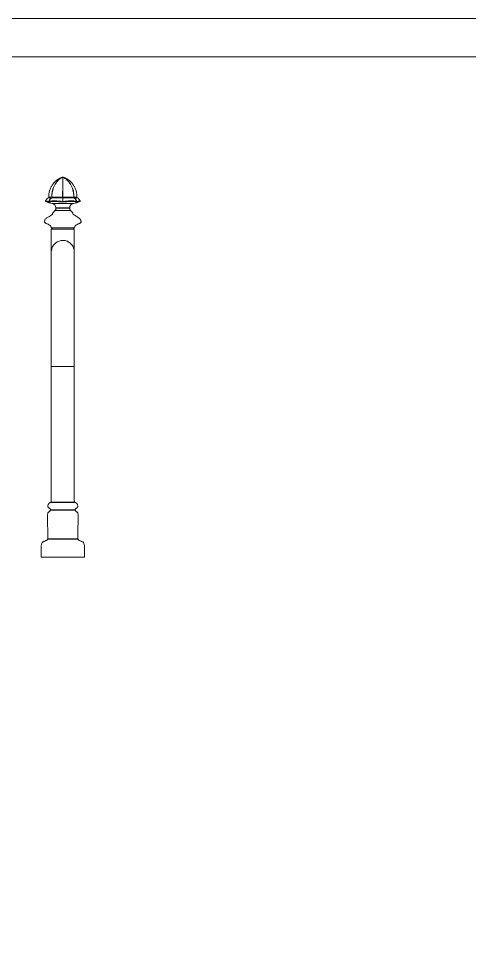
# Model space of a CAD drawing. Header units: millimetres. Extents: x 500 to 6440, y -2006 to 2194.
# Drawn here: x 3461 to 4643, y -237 to 2194 of the extents above; entities that cross this region are included whole.
import ezdxf

# ---------------------------------------------------------------- set-up
doc = ezdxf.new("R2010")
doc.units = ezdxf.units.MM
doc.layers.add('tabelka', color=155, linetype='Continuous')

# ---------------------------------------------------------------- blocks, each defined once
blk = doc.blocks.new('bok')
at = {"color": 7, "linetype": 'Continuous', "lineweight": 15}
for p, q in [((-58.9, -356.5), (-58.8, -356.5)), ((5.2, -360), (-51.4, -360)), ((12.5, -356.5), (12.7, -356.5)), ((-43.6, -378.9), (-2.6, -378.9)), ((-41.1, -371.8), (-41.1, -372.2)), ((-41.1, -371.8), (-5.1, -371.8)), ((-41.1, -372.2), (-5.1, -372.2)), ((-5.1, -372.2), (-5.1, -371.8)), ((-53.3, -427.1), (-53.3, -1143.1)), ((-53.3, -427.1), (7, -427.1)), ((-52.7, -424), (6.5, -424)), ((7, -787.1), (7, -427.1)), ((-53.3, -787.1), (-53.3, -1143.1)), ((-53.3, -787.1), (7, -787.1)), ((-22.8, -787.1), (-53.3, -787.1)), ((7, -787.1), (-22.8, -787.1)), ((7, -1143.1), (7, -787.1)), ((9.9, -1143.5), (-56.1, -1143.5)), ((8.7, -1143.1), (-54.9, -1143.1)), ((33.4, -1287.1), (-79.6, -1287.1))]:
    blk.add_line(p, q, dxfattribs=at)
for p, q in [((-55.5, -1163.2), (9.3, -1163.2)), ((-62.8, -1238.5), (16.6, -1238.5))]:
    blk.add_line(p, q)
for centre, radius, start, end in [((-24.8, -292.8), 1.2, 90.0038, 109.7252), ((-24.1, -292.8), 1.2, 90.0022, 117.5385), ((-22.1, -292.8), 1.2, 61.7957, 89.9929), ((-21.4, -292.8), 1.2, 70.2828, 89.9962), ((-24.8, -291.4), 0.325, 243.4771, 296.5228), ((-23.1, -290.5), 1.25, 256.5627, 283.4372), ((-21.4, -291.4), 0.325, 243.4774, 296.5224), ((-43.1, -303.2), 57.4, 244.605, 261.7024), ((-59.5, -354.1), 0.938, 259.6062, 280.3938), ((-52.4, -345), 0.323, 252.2702, 287.7297), ((-51.9, -348.5), 4.38, 87.3095, 92.6905), ((-53.1, -371.8), 12, 0, 81.7024), ((-23.1, -363.3), 19.2, 88.7718, 91.2282), ((-23.1, -351.1), 3.93, 265.0616, 274.9384), ((-23.1, -344), 1.27, 261.0875, 278.9124), ((6.9, -371.8), 12, 98.2976, 180), ((-3.1, -303.2), 57.4, 278.2976, 295.3945), ((5.7, -348.5), 4.38, 87.3095, 92.6906), ((6.2, -345), 0.323, 252.2702, 287.7297), ((13.3, -354.1), 0.938, 259.6062, 280.3938), ((-51.1, -372.2), 10, 318.468, 0), ((4.9, -372.2), 10, 180, 221.532), ((-48.1, -422.1), 5, 202.1404, 270), ((1.9, -422.1), 5, 270, 337.8596), ((-23, -487.4), 30.4, 86.7856, 173.6042), ((-23.1, -487.1), 30.1, 179.9979, 180.0021)]:
    blk.add_arc(centre, radius, start, end, dxfattribs=at)
for points, knots in [([(-25.2, -291.7), (-26.4, -292.1), (-28.8, -293), (-31.9, -294.6), (-34.5, -296.1), (-36.7, -297.5), (-39.9, -299.8), (-44.1, -303.3), (-47.9, -307.6), (-50.6, -311.2), (-52.3, -313.9), (-54, -317), (-55.7, -320.6), (-57.4, -325), (-58.7, -329.7), (-59.5, -334.5), (-59.9, -339.2), (-59.8, -342.4), (-59.7, -344.1)], [0, 0, 0, 0, 0.059199, 0.112791, 0.154411, 0.191278, 0.229677, 0.332317, 0.434849, 0.483753, 0.531359, 0.580156, 0.638896, 0.70901, 0.791762, 0.855066, 0.926159, 1, 1, 1, 1]), ([(-25, -291.7), (-25, -291.7), (-25.1, -291.7), (-25.1, -291.7), (-25.2, -291.6), (-25.2, -291.6), (-25.2, -291.6), (-25.2, -291.6)], [0, 0, 0, 0, 0.1668663, 0.4539988, 0.6664714, 0.9359307, 1, 1, 1, 1]), ([(-25, -291.7), (-24.8, -291.7), (-24.5, -291.6), (-24.2, -291.6), (-24.2, -291.6)], [0, 0, 0, 0, 0.820418, 1, 1, 1, 1]), ([(-24.3, -291.6), (-24.4, -291.6), (-24.5, -291.6), (-24.6, -291.6), (-24.7, -291.6), (-24.7, -291.6)], [0, 0, 0, 0, 0.601296, 0.922582, 1, 1, 1, 1]), ([(-23.4, -291.7), (-23.4, -291.7), (-23.6, -291.7), (-23.7, -291.7), (-23.9, -291.6), (-24.1, -291.6), (-24.3, -291.6), (-24.5, -291.7), (-24.6, -291.7), (-24.6, -291.7), (-24.7, -291.7)], [0, 0, 0, 0, 0.083563, 0.227353, 0.333754, 0.468693, 0.65461, 0.755209, 0.89702, 1, 1, 1, 1]), ([(-23.8, -291.6), (-23.8, -291.6), (-23.9, -291.6), (-24, -291.6), (-24.1, -291.6), (-24.1, -291.6), (-24.1, -291.6), (-24.1, -291.6)], [0, 0, 0, 0, 0.133648, 0.445728, 0.72222, 0.871794, 1, 1, 1, 1]), ([(-24.1, -291.6), (-24.1, -291.6), (-24.1, -291.6), (-24.1, -291.6), (-24, -291.6), (-23.9, -291.6), (-23.8, -291.6), (-23.8, -291.6), (-23.7, -291.6), (-23.6, -291.6), (-23.4, -291.6), (-23.2, -291.6), (-23.1, -291.6)], [0, 0, 0, 0, 0.018873, 0.047542, 0.082848, 0.18368, 0.252834, 0.287528, 0.315501, 0.373122, 0.610936, 1, 1, 1, 1]), ([(-23.5, -291.6), (-23.5, -291.6), (-23.6, -291.6), (-23.7, -291.6), (-23.7, -291.6), (-23.8, -291.6), (-23.8, -291.6), (-23.8, -291.6)], [0, 0, 0, 0, 0.375125, 0.744132, 0.858686, 0.98262, 1, 1, 1, 1]), ([(-23.8, -291.7), (-23.8, -291.7), (-23.7, -291.7), (-23.6, -291.7), (-23.5, -291.7), (-23.5, -291.7)], [0, 0, 0, 0, 0.185337, 0.9289646, 1, 1, 1, 1]), ([(-23.4, -291.7), (-23.4, -291.7), (-23.3, -291.6), (-23.2, -291.6), (-23.1, -291.6), (-23.1, -291.6)], [0, 0, 0, 0, 0.503128, 0.992667, 1, 1, 1, 1]), ([(-23.1, -291.6), (-23.1, -291.6), (-23.1, -291.6), (-22.9, -291.6), (-22.9, -291.7), (-22.8, -291.7)], [0, 0, 0, 0, 0.007333, 0.496871, 1, 1, 1, 1]), ([(-23.1, -291.6), (-23, -291.6), (-23, -291.6), (-22.8, -291.6), (-22.7, -291.6), (-22.6, -291.6), (-22.5, -291.6), (-22.5, -291.6), (-22.4, -291.6), (-22.3, -291.6), (-22.2, -291.6), (-22.2, -291.6), (-22.1, -291.6), (-22.1, -291.6), (-22.1, -291.6), (-22.1, -291.6)], [0, 0, 0, 0, 0.218529, 0.389981, 0.507576, 0.588471, 0.66944, 0.689836, 0.718544, 0.753897, 0.854864, 0.924111, 0.958851, 0.986862, 1, 1, 1, 1]), ([(-21.5, -291.7), (-21.5, -291.7), (-21.6, -291.7), (-21.7, -291.7), (-21.8, -291.6), (-22, -291.6), (-22.2, -291.6), (-22.5, -291.7), (-22.6, -291.7), (-22.8, -291.7), (-22.8, -291.7)], [0, 0, 0, 0, 0.0835629, 0.2273526, 0.3337542, 0.4686935, 0.6546096, 0.7552044, 0.8970145, 1, 1, 1, 1]), ([(-22.1, -291.6), (-22.1, -291.6), (-22.1, -291.6), (-22.1, -291.6), (-22.2, -291.6), (-22.3, -291.6), (-22.4, -291.6), (-22.4, -291.6), (-22.4, -291.6)], [0, 0, 0, 0, 0.130305, 0.263714, 0.418657, 0.728703, 0.965788, 1, 1, 1, 1]), ([(-22, -291.6), (-22, -291.6), (-21.9, -291.6), (-21.7, -291.6), (-21.6, -291.6), (-21.5, -291.6), (-21.5, -291.6)], [0, 0, 0, 0, 0.1878255, 0.5513126, 0.8015091, 1, 1, 1, 1]), ([(-22, -291.6), (-22, -291.6), (-21.7, -291.6), (-21.5, -291.7), (-21.2, -291.7)], [0, 0, 0, 0, 0.194642, 1, 1, 1, 1]), ([(-21, -291.6), (-21, -291.6), (-21, -291.6), (-21.1, -291.7), (-21.1, -291.7), (-21.2, -291.7), (-21.2, -291.7)], [0, 0, 0, 0, 0.308239, 0.420959, 0.709223, 1, 1, 1, 1]), ([(13.5, -344.1), (13.6, -342.4), (13.7, -339.2), (13.3, -334.5), (12.5, -329.7), (11.2, -325), (9.5, -320.6), (7.8, -317), (6.1, -313.9), (4.4, -311.2), (1.7, -307.6), (-2.1, -303.3), (-6.3, -299.8), (-9.5, -297.5), (-11.7, -296.1), (-14.3, -294.6), (-17.4, -293), (-19.8, -292.1), (-21, -291.7)], [0, 0, 0, 0, 0.073841, 0.144934, 0.208238, 0.29099, 0.361104, 0.419844, 0.468641, 0.516247, 0.565151, 0.667683, 0.770323, 0.808722, 0.845589, 0.887209, 0.940801, 1, 1, 1, 1]), ([(-52.1, -344.1), (-52.1, -342.1), (-52.3, -338), (-51.5, -331.6), (-50.1, -325), (-47.8, -318.1), (-44.4, -311), (-40.6, -305.2), (-37, -301), (-34, -298), (-31.3, -295.7), (-29.3, -294.3), (-27.4, -293), (-26, -292.3), (-25, -291.7)], [0, 0, 0, 0, 0.095113, 0.191676, 0.297955, 0.405869, 0.53677, 0.670816, 0.741802, 0.813282, 0.884249, 0.919685, 0.937403, 1, 1, 1, 1]), ([(-36.1, -300.6), (-36.2, -300.7), (-37.4, -301.9), (-40.1, -305.2), (-44, -310.9), (-47.4, -318), (-49.7, -325), (-51.1, -331.5), (-51.8, -337.9), (-51.7, -342.1), (-51.7, -344.1)], [0, 0, 0, 0, 0.012915, 0.10797, 0.282034, 0.460289, 0.601616, 0.745115, 0.871604, 1, 1, 1, 1]), ([(-25.4, -292.1), (-25.7, -292.3), (-26.6, -292.8), (-27.7, -293.5), (-29, -294.3), (-30, -295.1), (-31.4, -296.2), (-33.1, -297.6), (-34.8, -299.2), (-35.8, -300.2), (-36.1, -300.6), (-36.1, -300.6)], [0, 0, 0, 0, 0.0904412, 0.2210819, 0.3299415, 0.4281963, 0.5164802, 0.7165145, 0.8995787, 0.9914702, 1, 1, 1, 1]), ([(-23.5, -344.1), (-23.5, -342.1), (-23.6, -338), (-23.5, -331.6), (-23.5, -325), (-23.5, -318.1), (-23.5, -311), (-23.5, -305.2), (-23.5, -301), (-23.5, -298), (-23.5, -295.7), (-23.5, -294.3), (-23.5, -293), (-23.4, -292.3), (-23.4, -291.7)], [0, 0, 0, 0, 0.095113, 0.191676, 0.297955, 0.405869, 0.53677, 0.670816, 0.741802, 0.813282, 0.884249, 0.919685, 0.937403, 1, 1, 1, 1]), ([(-22.8, -291.7), (-22.8, -292.3), (-22.7, -293), (-22.7, -294.3), (-22.7, -295.7), (-22.7, -298), (-22.7, -301), (-22.7, -305.2), (-22.7, -310.9), (-22.7, -318), (-22.7, -325), (-22.7, -331.5), (-22.6, -337.9), (-22.7, -342.1), (-22.7, -344.1)], [0, 0, 0, 0, 0.062597, 0.080315, 0.115751, 0.186718, 0.257701, 0.329184, 0.460082, 0.594131, 0.700411, 0.808324, 0.903445, 1, 1, 1, 1]), ([(-21.2, -291.7), (-20.2, -292.3), (-18.8, -293), (-16.9, -294.3), (-14.9, -295.7), (-12.3, -298), (-9.2, -301), (-5.7, -305.2), (-1.8, -310.9), (1.5, -318), (3.9, -325), (5.3, -331.5), (6, -337.9), (5.9, -342.1), (5.9, -344.1)], [0, 0, 0, 0, 0.062597, 0.080315, 0.115751, 0.186718, 0.257701, 0.329184, 0.460082, 0.594131, 0.700411, 0.808324, 0.903445, 1, 1, 1, 1]), ([(-11.4, -299.3), (-11.8, -298.9), (-13.1, -297.6), (-14.8, -296.1), (-16.6, -294.8), (-17.6, -294.1), (-18.7, -293.4), (-19.8, -292.7), (-20.6, -292.2), (-20.9, -292.1)], [0, 0, 0, 0, 0.120958, 0.434235, 0.548204, 0.652229, 0.751738, 0.896748, 1, 1, 1, 1]), ([(-12.6, -298.1), (-12.7, -298.1), (-12.8, -297.9), (-12.9, -297.8), (-13.1, -297.7)], [0, 0, 0, 0, 0.141934, 1, 1, 1, 1]), ([(5.5, -344.1), (5.5, -342.1), (5.6, -338), (4.9, -331.6), (3.5, -325), (1.2, -318.1), (-2.1, -311), (-6, -305.3), (-9.2, -301.4), (-10.8, -299.9), (-11.4, -299.3)], [0, 0, 0, 0, 0.121545, 0.244941, 0.380755, 0.518656, 0.685934, 0.857231, 0.947943, 1, 1, 1, 1]), ([(-60.3, -345.2), (-61.2, -345.6), (-63.1, -346.5), (-65.4, -348.5), (-67.3, -350.8), (-68.1, -352.7), (-68.5, -353.6)], [0, 0, 0, 0, 0.251292, 0.499831, 0.748653, 1, 1, 1, 1]), ([(-68.4, -353.5), (-68.4, -353.6), (-68.5, -353.8), (-68.4, -354.2), (-68.3, -354.5), (-68.1, -354.7), (-68, -354.8), (-68, -354.8)], [0, 0, 0, 0, 0.2347424, 0.5051608, 0.7213378, 0.9033204, 1, 1, 1, 1]), ([(-59.7, -355), (-60.8, -354.8), (-63.1, -354.4), (-65.7, -354), (-67.5, -353.6), (-68.4, -353.5), (-68.3, -353.5), (-68.3, -353.5)], [0, 0, 0, 0, 0.21438, 0.435662, 0.657849, 0.887608, 1, 1, 1, 1]), ([(-67.7, -355), (-67.7, -355), (-67.7, -355), (-67.5, -355), (-66.8, -355.2), (-65, -355.5), (-62.5, -355.9), (-60.1, -356.3), (-58.9, -356.5)], [0, 0, 0, 0, 0.096072, 0.130705, 0.335147, 0.545553, 0.77412, 1, 1, 1, 1]), ([(-52.5, -345.3), (-53.2, -345.3), (-54.6, -345.3), (-56.5, -345.3), (-58.3, -345.3), (-59.7, -345.3), (-60.3, -345.2), (-60.6, -345.2), (-60.5, -345.2), (-60.5, -345.2)], [0, 0, 0, 0, 0.141338, 0.285071, 0.477091, 0.675458, 0.836049, 0.999959, 1, 1, 1, 1]), ([(-59.8, -344.1), (-59.8, -344.2), (-59.8, -344.4), (-59.9, -344.8), (-60.1, -345), (-60.3, -345.2), (-60.4, -345.2), (-60.5, -345.2)], [0, 0, 0, 0, 0.243135, 0.505312, 0.718834, 0.899362, 1, 1, 1, 1]), ([(-59.8, -344.1), (-59.8, -344.1), (-59.8, -344.1), (-59.6, -344), (-59, -344), (-57.7, -344), (-56, -344.1), (-54.1, -344.1), (-52.7, -344.1), (-52.1, -344.1)], [0, 0, 0, 0, 0.001358, 0.161781, 0.325345, 0.516823, 0.714507, 0.856054, 1, 1, 1, 1]), ([(-59.7, -355), (-59.6, -354.8), (-59.3, -353.6), (-58.5, -351.6), (-57.1, -349.3), (-55.3, -347.3), (-53.9, -346.1), (-52.9, -345.5), (-52.6, -345.3), (-52.5, -345.3)], [0, 0, 0, 0, 0.057265, 0.279824, 0.502383, 0.706043, 0.909707, 0.96777, 1, 1, 1, 1]), ([(-58.8, -356.5), (-58.8, -356.5), (-58.9, -356.5), (-59.2, -356.3), (-59.4, -356), (-59.6, -355.7), (-59.7, -355.4), (-59.7, -355.1), (-59.7, -355), (-59.7, -355)], [0, 0, 0, 0, 0.012458, 0.257519, 0.505077, 0.565082, 0.778774, 0.986348, 1, 1, 1, 1]), ([(-59.3, -355), (-59.3, -355), (-59.4, -355.1), (-59.4, -355.4), (-59.3, -355.7), (-59.2, -356), (-59.1, -356.3), (-58.9, -356.5), (-58.8, -356.5), (-58.8, -356.5)], [0, 0, 0, 0, 0.0136521, 0.2212257, 0.4349185, 0.4949227, 0.7424808, 0.9875419, 1, 1, 1, 1]), ([(-52.3, -345.3), (-52.4, -345.3), (-53.3, -345.9), (-54.8, -347.1), (-56.7, -349.1), (-58.2, -351.6), (-59, -353.6), (-59.3, -354.8), (-59.3, -355)], [0, 0, 0, 0, 0.032238, 0.26487, 0.497491, 0.720106, 0.94272, 1, 1, 1, 1]), ([(-23.4, -355), (-25, -354.8), (-28.3, -354.4), (-33.4, -354), (-38.5, -353.6), (-43.5, -353.5), (-46.8, -353.5), (-49.7, -353.5), (-52.3, -353.7), (-55.4, -354), (-57.9, -354.4), (-58.8, -354.8), (-59.3, -355)], [0, 0, 0, 0, 0.107183, 0.217816, 0.328902, 0.443774, 0.555733, 0.574104, 0.676921, 0.782711, 0.889649, 1, 1, 1, 1]), ([(-58.8, -356.5), (-58.3, -356.3), (-57.4, -355.9), (-54.8, -355.5), (-51.6, -355.1), (-47.7, -355), (-44.5, -355), (-41.3, -355), (-38.1, -355.2), (-33.3, -355.5), (-28.2, -355.9), (-24.8, -356.3), (-23.1, -356.5)], [0, 0, 0, 0, 0.111196, 0.22624, 0.334228, 0.445962, 0.554383, 0.571247, 0.670797, 0.77325, 0.884547, 1, 1, 1, 1]), ([(-52.5, -345.3), (-52.4, -345.2), (-52.3, -345.1), (-52.1, -344.8), (-52.1, -344.4), (-52.1, -344.2), (-52.1, -344.1)], [0, 0, 0, 0, 0.223735, 0.551697, 0.830269, 1, 1, 1, 1]), ([(-51.7, -344.1), (-51.7, -344.2), (-51.7, -344.4), (-51.8, -344.8), (-52, -345.1), (-52.2, -345.2), (-52.3, -345.3)], [0, 0, 0, 0, 0.169729, 0.448301, 0.776262, 1, 1, 1, 1]), ([(-23.3, -345.3), (-24.2, -345.3), (-25.9, -345.3), (-28.9, -345.3), (-32.3, -345.3), (-35.8, -345.3), (-39, -345.2), (-41.5, -345.2), (-43.9, -345.2), (-46.3, -345.2), (-48.6, -345.3), (-50.5, -345.3), (-51.7, -345.3), (-52.1, -345.3), (-52.3, -345.3)], [0, 0, 0, 0, 0.070674, 0.142546, 0.238562, 0.337753, 0.418054, 0.500015, 0.549853, 0.642823, 0.738464, 0.83126, 0.926921, 1, 1, 1, 1]), ([(-51.7, -344.1), (-51.5, -344.1), (-51.1, -344.1), (-49.9, -344.1), (-48.1, -344), (-45.8, -344), (-43.5, -344.1), (-41.1, -344.1), (-38.8, -344.1), (-35.7, -344), (-32.3, -344), (-29, -344.1), (-26, -344.1), (-24.4, -344.1), (-23.5, -344.1)], [0, 0, 0, 0, 0.073499, 0.166192, 0.261719, 0.35459, 0.450125, 0.499985, 0.580308, 0.662204, 0.758076, 0.857055, 0.927927, 1, 1, 1, 1]), ([(-23.3, -345.3), (-23.3, -345.2), (-23.4, -345.1), (-23.5, -344.8), (-23.5, -344.5), (-23.5, -344.3), (-23.5, -344.1)], [0, 0, 0, 0, 0.223738, 0.538033, 0.701135, 1, 1, 1, 1]), ([(-23.4, -355), (-23.4, -354.8), (-23.4, -353.6), (-23.4, -351.6), (-23.4, -349.3), (-23.4, -347.3), (-23.3, -346.1), (-23.3, -345.5), (-23.3, -345.3), (-23.3, -345.3)], [0, 0, 0, 0, 0.057265, 0.279824, 0.502383, 0.706043, 0.909707, 0.96777, 1, 1, 1, 1]), ([(-23.1, -356.5), (-23.1, -356.5), (-23.1, -356.5), (-23.2, -356.3), (-23.3, -356), (-23.4, -355.7), (-23.4, -355.4), (-23.4, -355.1), (-23.4, -355), (-23.4, -355)], [0, 0, 0, 0, 0.012458, 0.257519, 0.505077, 0.565082, 0.778774, 0.986348, 1, 1, 1, 1]), ([(-22.8, -355), (-22.8, -355), (-22.8, -355.1), (-22.8, -355.4), (-22.8, -355.7), (-22.9, -356), (-23, -356.3), (-23.1, -356.5), (-23.1, -356.5), (-23.1, -356.5)], [0, 0, 0, 0, 0.013652, 0.221226, 0.434918, 0.494923, 0.742481, 0.987542, 1, 1, 1, 1]), ([(-23.1, -356.5), (-21.4, -356.3), (-18.1, -355.9), (-12.9, -355.5), (-7.8, -355.1), (-3, -355), (0.2, -355), (3, -355), (5.6, -355.2), (8.6, -355.5), (11.1, -355.9), (12.1, -356.3), (12.5, -356.5)], [0, 0, 0, 0, 0.111196, 0.22624, 0.334228, 0.445962, 0.554383, 0.571247, 0.670797, 0.77325, 0.884547, 1, 1, 1, 1]), ([(-22.7, -344.1), (-22.7, -344.2), (-22.7, -344.3), (-22.7, -344.5), (-22.7, -344.8), (-22.8, -345.1), (-22.9, -345.2), (-22.9, -345.3)], [0, 0, 0, 0, 0.021194, 0.299061, 0.462117, 0.776322, 1, 1, 1, 1]), ([(6.1, -345.3), (5.9, -345.3), (5.6, -345.3), (4.5, -345.3), (2.9, -345.3), (0.7, -345.3), (-1.8, -345.2), (-4, -345.2), (-6.6, -345.2), (-9.5, -345.2), (-13, -345.3), (-16.7, -345.3), (-20, -345.3), (-22, -345.3), (-22.9, -345.3)], [0, 0, 0, 0, 0.071278, 0.142549, 0.240143, 0.337751, 0.418877, 0.500017, 0.549857, 0.644175, 0.738467, 0.83269, 0.926917, 1, 1, 1, 1]), ([(-22.9, -345.3), (-22.9, -345.3), (-22.9, -345.8), (-22.8, -347), (-22.8, -349.1), (-22.8, -351.6), (-22.8, -353.6), (-22.8, -354.8), (-22.8, -355)], [0, 0, 0, 0, 0.032236, 0.260518, 0.497496, 0.716286, 0.942725, 1, 1, 1, 1]), ([(13.1, -355), (12.6, -354.8), (11.7, -354.4), (9.2, -354), (5.9, -353.6), (1.9, -353.5), (-1.4, -353.5), (-4.7, -353.5), (-8, -353.7), (-12.9, -354), (-17.9, -354.4), (-21.1, -354.8), (-22.8, -355)], [0, 0, 0, 0, 0.107183, 0.217816, 0.328902, 0.443774, 0.555733, 0.574104, 0.676921, 0.782711, 0.889649, 1, 1, 1, 1]), ([(-22.7, -344.1), (-21.8, -344.1), (-19.9, -344.1), (-16.7, -344.1), (-13.2, -344), (-9.7, -344), (-6.9, -344.1), (-4.4, -344.1), (-2.2, -344.1), (0.2, -344), (2.3, -344), (3.9, -344.1), (5, -344.1), (5.3, -344.1), (5.5, -344.1)], [0, 0, 0, 0, 0.073499, 0.166192, 0.261719, 0.35459, 0.450125, 0.499985, 0.580308, 0.662204, 0.758076, 0.857055, 0.927927, 1, 1, 1, 1]), ([(6.1, -345.3), (6, -345.2), (5.8, -345.1), (5.6, -344.8), (5.5, -344.5), (5.5, -344.3), (5.5, -344.1)], [0, 0, 0, 0, 0.223738, 0.538033, 0.7011355, 1, 1, 1, 1]), ([(5.9, -344.1), (7, -344.1), (8.9, -344.1), (11, -344), (12.5, -344), (13.4, -344), (13.5, -344.1), (13.6, -344.1)], [0, 0, 0, 0, 0.239747, 0.42447, 0.614807, 0.805314, 1, 1, 1, 1]), ([(5.9, -344.1), (5.9, -344.2), (5.9, -344.3), (5.9, -344.5), (6, -344.8), (6.1, -345.1), (6.2, -345.2), (6.3, -345.3)], [0, 0, 0, 0, 0.021194, 0.299061, 0.462117, 0.776322, 1, 1, 1, 1]), ([(13.1, -355), (13.1, -354.8), (12.8, -353.7), (12, -351.7), (10.5, -349.2), (8.7, -347.1), (7.2, -345.9), (6.3, -345.4), (6.1, -345.3)], [0, 0, 0, 0, 0.036769, 0.269589, 0.50241, 0.72417, 0.945936, 1, 1, 1, 1]), ([(14.3, -345.2), (14.2, -345.2), (14.1, -345.2), (13.2, -345.3), (11.7, -345.3), (9.5, -345.3), (7.4, -345.3), (6.3, -345.3)], [0, 0, 0, 0, 0.19029, 0.386173, 0.570977, 0.761401, 1, 1, 1, 1]), ([(6.3, -345.3), (6.5, -345.4), (7.4, -345.9), (9, -347.1), (10.8, -349.1), (12.2, -351.4), (12.9, -353.2), (13.3, -354.4), (13.4, -354.8), (13.5, -355)], [0, 0, 0, 0, 0.05405, 0.275759, 0.497461, 0.700637, 0.903813, 0.963241, 1, 1, 1, 1]), ([(12.5, -356.5), (12.6, -356.5), (12.7, -356.5), (12.9, -356.3), (13, -356), (13.1, -355.7), (13.2, -355.4), (13.2, -355.1), (13.1, -355), (13.1, -355)], [0, 0, 0, 0, 0.0124581, 0.2575192, 0.5050773, 0.5650815, 0.7787743, 0.9863479, 1, 1, 1, 1]), ([(13.5, -355), (13.5, -355), (13.5, -355.1), (13.5, -355.4), (13.4, -355.7), (13.2, -356), (13, -356.3), (12.7, -356.5), (12.6, -356.5), (12.5, -356.5)], [0, 0, 0, 0, 0.0136521, 0.2212257, 0.4349185, 0.4949227, 0.7424808, 0.9875419, 1, 1, 1, 1]), ([(12.7, -356.5), (13.9, -356.3), (16.2, -355.9), (18.9, -355.5), (20.7, -355.1), (21.6, -355), (21.5, -355), (21.5, -355)], [0, 0, 0, 0, 0.21306, 0.445928, 0.664514, 0.890682, 1, 1, 1, 1]), ([(22.1, -353.5), (22.1, -353.5), (22.2, -353.5), (21.9, -353.5), (21.2, -353.7), (19.4, -354), (16.9, -354.4), (14.6, -354.8), (13.5, -355)], [0, 0, 0, 0, 0.111527, 0.148266, 0.353887, 0.565452, 0.779313, 1, 1, 1, 1]), ([(14.3, -345.2), (14.2, -345.2), (14, -345.1), (13.7, -344.7), (13.5, -344.4), (13.6, -344.2), (13.6, -344.1)], [0, 0, 0, 0, 0.2456479, 0.5209966, 0.8072033, 1, 1, 1, 1]), ([(22.3, -353.6), (21.9, -352.7), (21.1, -350.8), (19.2, -348.5), (16.9, -346.5), (15, -345.6), (14.1, -345.2)], [0, 0, 0, 0, 0.251347, 0.500169, 0.748708, 1, 1, 1, 1]), ([(21.8, -354.8), (21.8, -354.8), (22, -354.7), (22.2, -354.4), (22.3, -354), (22.3, -353.7), (22.2, -353.5), (22.2, -353.5)], [0, 0, 0, 0, 0.130894, 0.370191, 0.634268, 0.912123, 1, 1, 1, 1]), ([(-43.6, -378.8), (-43.8, -379), (-44.5, -379.9), (-45.8, -381.1), (-47.4, -382.6), (-48.6, -384), (-49.7, -385.4), (-49.9, -386.8), (-49.8, -387.7), (-49.8, -388.4), (-50.4, -388.9), (-51.2, -389.3), (-53.6, -390.7), (-57.4, -393.3), (-61.9, -395.9), (-65.6, -398.1), (-68, -400.3), (-69.7, -402.5), (-70.6, -404.7), (-70.8, -406.4), (-70.9, -407.8), (-70.9, -409.1), (-70.4, -410.6), (-68.9, -411.7), (-66.6, -412.8), (-63.3, -413.8), (-59.3, -415.8), (-56.2, -418.5), (-54.2, -421.1), (-53.2, -422.8), (-52.8, -423.7), (-52.7, -424)], [0, 0, 0, 0, 0.009502, 0.050937, 0.078576, 0.106146, 0.133612, 0.156719, 0.165916, 0.174908, 0.186366, 0.198118, 0.216299, 0.308927, 0.401712, 0.450212, 0.498653, 0.547484, 0.574779, 0.602257, 0.62103, 0.639859, 0.657797, 0.688972, 0.719871, 0.768586, 0.841996, 0.916128, 0.953144, 0.989419, 1, 1, 1, 1]), ([(6.5, -424), (6.6, -423.8), (7, -422.8), (8, -421.1), (10, -418.5), (13.1, -415.7), (16.8, -414), (19.6, -413), (21.5, -412.3), (23, -411.4), (24.2, -410.4), (24.7, -409.1), (24.6, -407.8), (24.6, -406.4), (24.4, -404.7), (23.5, -402.6), (21.9, -400.4), (19.6, -398.3), (17, -396.6), (13.7, -394.8), (10.1, -392.5), (6.9, -390.4), (4.9, -389.2), (4, -388.8), (3.5, -388.3), (3.6, -387.5), (3.6, -386.6), (3.5, -385.3), (2.4, -384), (1.2, -382.6), (-0.4, -381.1), (-1.7, -379.9), (-2.4, -379), (-2.6, -378.8)], [0, 0, 0, 0, 0.011519, 0.04775, 0.084721, 0.158762, 0.232082, 0.263022, 0.293974, 0.318267, 0.342818, 0.360734, 0.379541, 0.398291, 0.425735, 0.452996, 0.499567, 0.545782, 0.591985, 0.638404, 0.711096, 0.783801, 0.806996, 0.816158, 0.825192, 0.836676, 0.848265, 0.866447, 0.893879, 0.921416, 0.949021, 0.990405, 1, 1, 1, 1]), ([(7, -484), (7, -483.7), (6.9, -483.1), (6.8, -482.1), (6.5, -481), (6.3, -479.9), (5.9, -478.7), (5.5, -477.4), (5, -475.9), (4.3, -474.3), (3.4, -472.5), (2.2, -470.6), (0.8, -468.6), (-0.9, -466.6), (-2.9, -464.7), (-5, -462.9), (-7.4, -461.3), (-9.9, -459.9), (-12.6, -458.8), (-15.4, -457.9), (-18.3, -457.3), (-20.9, -457), (-22.5, -456.9), (-23.1, -456.9)], [0.888765, 0.888765, 0.888765, 0.888765, 0.8959627, 0.9026412, 0.9082489, 0.9131216, 0.9175335, 0.921718, 0.9258621, 0.930093, 0.9345752, 0.9393987, 0.9445584, 0.949974, 0.955555, 0.9612374, 0.9669821, 0.9727658, 0.9785746, 0.9843999, 0.9902363, 0.9966093, 1, 1, 1, 1]), ([(-56.1, -1143.5), (-57.1, -1144.1), (-58.9, -1145.1), (-60.9, -1147.5), (-62, -1150.1), (-62.4, -1152.7), (-62.2, -1154.8), (-61.7, -1156.2), (-61, -1157.1), (-60, -1157.7), (-58.6, -1158.4), (-57, -1159.3), (-55.8, -1160.8), (-55.3, -1162.8), (-55.9, -1165), (-57.1, -1166.8), (-58.8, -1168), (-60.6, -1168.5), (-61.8, -1169.8), (-62.5, -1171.4), (-62.9, -1173.6), (-63, -1176.5), (-63.2, -1180.1), (-63.2, -1184.4), (-63.2, -1189.4), (-63.1, -1194.9), (-63, -1200.8), (-62.9, -1206.8), (-62.7, -1212.8), (-62.6, -1218.3), (-62.6, -1223.3), (-62.6, -1227.4), (-62.6, -1230.7), (-62.8, -1233.1), (-62.8, -1235.2), (-62.6, -1237.3), (-62.8, -1239.4), (-63.9, -1241.5), (-66, -1243), (-68.7, -1244.1), (-71.5, -1245.2), (-74, -1246.3), (-76.3, -1247.7), (-78.1, -1249.8), (-79.2, -1252.7), (-79.6, -1256.3), (-79.8, -1260.3), (-79.8, -1264.6), (-79.8, -1269.3), (-79.8, -1274.5), (-79.7, -1280.5), (-79.6, -1284.8), (-79.6, -1287.1)], [0, 0, 0, 0, 0.020833, 0.039238, 0.056064, 0.07317, 0.087662, 0.095391, 0.101511, 0.107163, 0.118825, 0.130108, 0.140341, 0.153956, 0.167443, 0.181018, 0.193859, 0.205375, 0.215526, 0.225779, 0.236565, 0.257872, 0.278798, 0.305128, 0.337294, 0.372099, 0.40923, 0.447186, 0.484467, 0.519573, 0.551002, 0.577257, 0.597302, 0.611096, 0.622888, 0.636703, 0.649956, 0.662879, 0.678785, 0.697463, 0.717204, 0.73392, 0.7503, 0.765942, 0.784073, 0.807903, 0.83312, 0.859593, 0.888188, 0.920238, 0.957068, 1, 1, 1, 1]), ([(-54.9, -1143.1), (-55.1, -1143.1), (-55.5, -1143.2), (-55.9, -1143.4), (-56.1, -1143.5)], [0, 0, 0, 0, 0.465255, 1, 1, 1, 1]), ([(9.9, -1143.5), (9.7, -1143.4), (9.2, -1143.2), (8.8, -1143.1), (8.7, -1143.1)], [0, 0, 0, 0, 0.654623, 1, 1, 1, 1]), ([(33.4, -1287.1), (33.4, -1284.8), (33.5, -1280.5), (33.6, -1274.5), (33.6, -1269.3), (33.6, -1264.6), (33.6, -1260.3), (33.4, -1256.3), (33, -1252.7), (31.9, -1249.8), (30.1, -1247.7), (27.6, -1246.2), (24.4, -1244.8), (21.3, -1243.6), (18.8, -1242.4), (17.4, -1241), (16.6, -1239.2), (16.4, -1237.1), (16.6, -1234.7), (16.5, -1232.2), (16.4, -1229.3), (16.4, -1225.6), (16.4, -1220.2), (16.5, -1213.4), (16.7, -1205.3), (16.9, -1197.2), (17, -1190.1), (17, -1184.4), (17, -1180.1), (16.8, -1176.5), (16.7, -1173.6), (16.2, -1171.4), (15.6, -1169.8), (14.4, -1168.5), (12.6, -1168), (10.9, -1166.8), (9.7, -1165), (9.1, -1162.8), (9.6, -1160.8), (10.8, -1159.3), (12.4, -1158.4), (13.8, -1157.7), (14.8, -1157.1), (15.5, -1156.2), (16, -1154.8), (16.2, -1152.7), (15.8, -1150.1), (14.7, -1147.5), (12.7, -1145.1), (10.9, -1144.1), (9.9, -1143.5)], [0, 0, 0, 0, 0.042929, 0.079756, 0.111804, 0.140398, 0.166868, 0.192084, 0.215912, 0.234042, 0.249683, 0.266062, 0.28783, 0.314569, 0.328591, 0.340043, 0.350098, 0.364431, 0.37938, 0.394789, 0.411025, 0.43447, 0.464197, 0.511029, 0.562329, 0.614196, 0.662729, 0.694893, 0.721221, 0.742146, 0.763452, 0.774236, 0.784489, 0.794639, 0.806155, 0.818994, 0.832569, 0.846055, 0.859668, 0.869901, 0.881183, 0.892844, 0.898496, 0.904616, 0.912344, 0.926835, 0.94394, 0.960765, 0.979168, 1, 1, 1, 1])]:
    blk.add_open_spline(points, degree=3, knots=knots, dxfattribs=at)

msp = doc.modelspace()

# ---------------------------------------------------------------- linework, layer by layer
at = {"layer": 'tabelka', "lineweight": 5}
for points in [[(500.24, 2194.17), (6440.24, 2194.17), (6440.24, -2005.83), (500.24, -2005.83)], [(600.24, 2094.17), (6340.24, 2094.17), (6340.24, -1905.83), (600.24, -1905.83)]]:
    msp.add_lwpolyline(points, close=True, dxfattribs=at)

# ---------------------------------------------------------------- block references
msp.add_blockref('bok', (3599.97, 2069.92))

doc.saveas('drawing.dxf')
